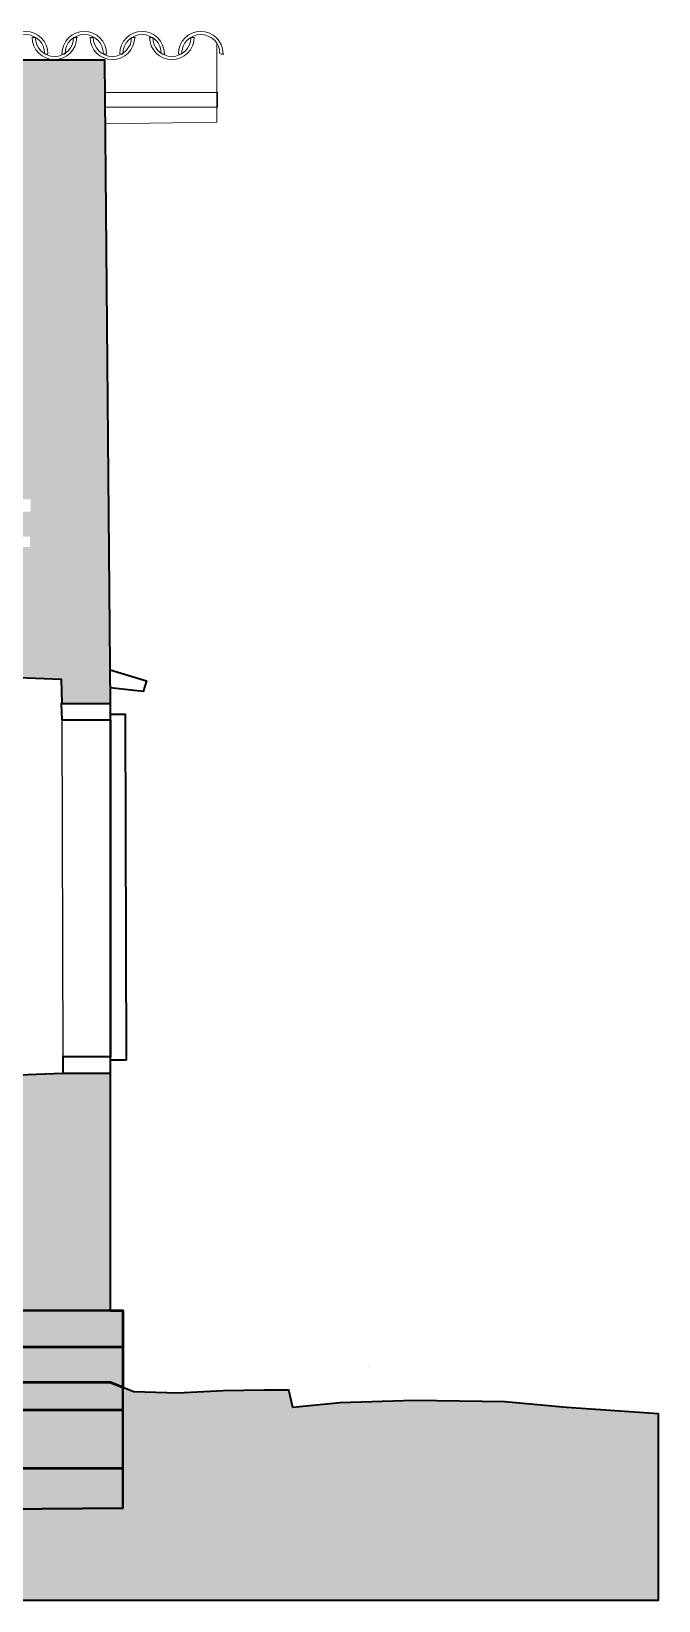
# Model space of a CAD drawing. Header units: millimetres. Extents: x 522330 to 539110, y -796875 to -790495.
# Drawn here: x 536563 to 539110, y -796875 to -790501 of the extents above; entities that cross this region are included whole.
import ezdxf

# ---------------------------------------------------------------- set-up
doc = ezdxf.new("R2010")
doc.units = ezdxf.units.MM
for name, color, linetype, lineweight in [('A-ALV-___-___-EXI', 250, 'Continuous', 35), ('A-BAS-___-___-EXI', 250, 'Continuous', 35), ('A-COB-___-___-EXI', 250, 'Continuous', 25), ('A-JAN-___-___-EXI', 250, 'Continuous', 25)]:
    doc.layers.add(name, color=color, linetype=linetype, lineweight=lineweight)

msp = doc.modelspace()

# ---------------------------------------------------------------- hatches: boundary and pattern name
at = {"layer": 'A-ALV-___-___-EXI'}
h = msp.add_hatch(color=11, dxfattribs=at)
h.paths.add_polyline_path([(536442.5, -795696.4), (536884.2, -795696.4), (536884.2, -794733.6), (536690.3, -794733.6), (536442.5, -794743.1), (536442.5, -795693.3)])
h.paths.add_polyline_path([(523051.7, -795674.2), (523493.4, -795674.2), (523477.5, -794733.6), (523258.2, -794679.6), (523051.7, -794679.6), (523051.7, -794983.5)])
h.paths.add_polyline_path([(523255.1, -793246.4), (523477.5, -793233.7), (523477.5, -792595), (523407.6, -792595), (523408.1, -792553.7), (523477.5, -792553.7), (523477.5, -792452), (523413.9, -792452), (523413.9, -792401.2), (523477.5, -792401.2), (523477.5, -790621.7), (523042.2, -790621.7), (523048.5, -793246.4)])
h.paths.add_polyline_path([(536687.2, -793230.6), (536884.2, -793230.6), (536861.9, -790618.5), (536480.6, -790618.5), (536480.6, -792401.2), (536560.1, -792401.2), (536560.1, -792452), (536455.2, -792452), (536455.2, -792553.7), (536556.9, -792553.7), (536556.9, -792595), (536442.5, -792595), (536442.5, -793122.5), (536684, -793132)])
h.paths.add_polyline_path([(531977.8, -793192.4), (532213, -793192.4), (532422.7, -793176.5), (532422.7, -792595), (532324.2, -792595), (532324.9, -792553.7), (532394.1, -792553.7), (532394.1, -792452), (532327.4, -792452), (532327.5, -792401.2), (532394.1, -792401.2), (532394.1, -790643.9), (531984.2, -790643.9), (531979.5, -792538.7)])
h.paths.add_polyline_path([(527970.8, -793182.9), (527970.8, -792595), (527865.9, -792595), (527865.9, -792553.7), (527869.1, -792553.7), (527869.1, -792404.4), (527935.8, -792404.4), (527929.4, -790643.9), (527548.1, -790643.9), (527532.2, -792401.2), (527593.2, -792401.2), (527592.6, -792452), (527541.8, -792452), (527541.8, -792553.7), (527602.1, -792553.7), (527602.1, -792595), (527532.2, -792595), (527532.2, -793170.2), (527726.1, -793182.9)])
at = {"layer": 'A-BAS-___-___-EXI', "transparency": 33554636}
msp.add_hatch(color=9, dxfattribs=at).paths.add_polyline_path([(527973.9, -796503.6), (527973.9, -796233.5), (528971.7, -796173.1), (529470.6, -796154), (530000.1, -796154.6), (530468.4, -796163.6), (531466.2, -796195.3), (531965.1, -796198.5), (531965.1, -796500.4), (532457.7, -796500.4), (532457.7, -796198.5), (532956.6, -796220.8), (533455.5, -796230.3), (533954.3, -796217.6), (534453.2, -796185.8), (535023.1, -796139.1), (535203.2, -796125.4), (535451, -796112.7), (535702.1, -796112.7), (535949.9, -796128.6), (536197.8, -796163.6), (536442.5, -796208), (536442.5, -796503.6), (536935, -796500.4), (536935, -795696.4), (536442.5, -795696.4), (536442.5, -795988.8), (532457.7, -795988.8), (532457.7, -795918.1), (532456.4, -795842.6), (532457.7, -795842.6), (532457.7, -795696.4), (531965.1, -795696.4), (531965.1, -795988.8), (527973.9, -795988.8), (527973.9, -795696.4), (527481.4, -795696.4), (527481.4, -795988.8), (523493.4, -795988.8), (523493.4, -795674.2), (523000.8, -795674.2), (523000.8, -796481.3), (523507, -796478.1), (523503.2, -796255.3), (523992.3, -796236.6), (524491.2, -796208), (524990.1, -796169.9), (525237.9, -796157.2), (525489, -796150.9), (525736.8, -796157.2), (525984.7, -796173.1), (526483.6, -796220.8), (526731.5, -796236.6), (526982.5, -796239.8), (527481.4, -796233.5), (527481.4, -796503.6), (527488.6, -796503.6)])
at = {"layer": 'A-BAS-___-___-EXI'}
msp.add_hatch(color=253, dxfattribs=at).paths.add_polyline_path([(530000.1, -796873.8), (539110.4, -796873.8), (539110.4, -796116.5), (538736.8, -796090.5), (538485.7, -796068.2), (538117.1, -796061.9), (537815.2, -796071.4), (537624.6, -796090.5), (537608.7, -796020.6), (537510.2, -796020.6), (537341.8, -796023.7), (537157.5, -796033.3), (536979.5, -796026.9), (536935, -796009.1), (536935, -796500.4), (536442.5, -796503.6), (536442.5, -796208), (536197.8, -796163.6), (535949.9, -796128.6), (535702.1, -796112.7), (535451, -796112.7), (535203.2, -796125.4), (534952.1, -796144.5), (534453.2, -796185.8), (533954.3, -796217.6), (533455.5, -796230.3), (532956.6, -796220.8), (532457.7, -796198.5), (532457.7, -796500.4), (531965.1, -796503.6), (531965.1, -796198.5), (531466.2, -796195.3), (530468.4, -796163.6), (529969.5, -796154), (529470.6, -796154), (528971.7, -796173.1), (527973.9, -796233.5), (527973.9, -796503.6), (527481.4, -796503.6), (527481.4, -796233.5), (526982.5, -796239.8), (526731.5, -796236.6), (526483.6, -796220.8), (525984.7, -796173.1), (525736.8, -796157.2), (525489, -796150.9), (525237.9, -796157.2), (524977.1, -796170.9), (524491.2, -796208), (523992.3, -796236.6), (523503.2, -796255.3), (523507, -796478.1), (523000.8, -796481.3), (523000.8, -795988.8), (522921.4, -796017.4), (522845.1, -796030.1), (522768.9, -796020.6), (522613.2, -796023.7), (522578.2, -796014.2), (522511.5, -796014.2), (522387.6, -795963.4), (522359, -795953.8), (522330.4, -795953.8), (522330.4, -796873.8), (527488.6, -796873.8)])

# ---------------------------------------------------------------- linework, layer by layer
at = {"layer": 'A-ALV-___-___-EXI'}
msp.add_lwpolyline([(536442.5, -792595), (536442.5, -793122.5), (536684, -793132), (536687.2, -793230.6), (536884.2, -793230.6), (536861.9, -790618.5), (536480.6, -790618.5), (536480.6, -792401.2)], dxfattribs=at)
at = {"layer": 'A-BAS-___-___-EXI', "color": 8, "lineweight": 50}
for p, q in [((536935, -795845.8), (536442.5, -795845.8)), ((536442.5, -796100), (536935, -796100)), ((536935, -796338.3), (536442.5, -796338.3))]:
    msp.add_line(p, q, dxfattribs=at)
at = {"layer": 'A-BAS-___-___-EXI', "color": 18, "lineweight": 9}
for p, q in [((537068.5, -796030.1), (537067.2, -796028.8)), ((537068.5, -796030.1), (537067.2, -796028.8)), ((537068.5, -796028.8), (537068.5, -796030.1)), ((537068.5, -796030.1), (537068.5, -796028.8)), ((537069.8, -796028.8), (537068.5, -796030.1))]:
    msp.add_line(p, q, dxfattribs=at)
at = {"layer": 'A-BAS-___-___-EXI'}
for p, q in [((537341.8, -796023.7), (537157.5, -796033.3)), ((537510.2, -796020.6), (537341.8, -796023.7)), ((538117.1, -796061.9), (537815.2, -796071.4)), ((538485.7, -796068.2), (538117.1, -796061.9)), ((538736.8, -796090.5), (538485.7, -796068.2))]:
    msp.add_line(p, q, dxfattribs=at)
at = {"layer": 'A-BAS-___-___-EXI', "color": 32, "lineweight": 9}
for p, q in [((537306.8, -796025.6), (537306.8, -796023.7)), ((537424.4, -796022.2), (537424.4, -796020.6)), ((538059.9, -796063.7), (538059.9, -796061.9)), ((536671.3, -796875.4), (536671.3, -796873.8)), ((536788.8, -796875.4), (536788.8, -796873.8)), ((536909.6, -796875.4), (536909.6, -796873.8)), ((537306.8, -796875.4), (537306.8, -796873.8)), ((537424.4, -796875.4), (537424.4, -796873.8)), ((537545.1, -796875.4), (537545.1, -796873.8)), ((537942.4, -796875.4), (537942.4, -796873.8)), ((538059.9, -796875.4), (538059.9, -796873.8)), ((538180.7, -796875.4), (538180.7, -796873.8)), ((538577.9, -796875.4), (538577.9, -796873.8)), ((538695.5, -796875.4), (538695.5, -796873.8)), ((538816.2, -796875.4), (538816.2, -796873.8))]:
    msp.add_line(p, q, dxfattribs=at)
at = {"layer": 'A-BAS-___-___-EXI'}
for points in [[(536197.8, -796163.6), (536442.5, -796208), (536442.5, -796503.6), (536935, -796500.4), (536935, -795696.4), (536442.5, -795696.4), (536884.2, -795696.4), (536884.2, -794733.6), (536690.3, -794733.6), (536442.5, -794743.1), (536442.5, -795693.3), (536442.5, -795696.4)], [(522613.2, -796023.7), (522578.2, -796014.2), (522511.5, -796014.2), (522387.6, -795963.4), (522359, -795953.8), (522330.4, -795953.8), (522330.4, -796873.8), (539110.4, -796873.8), (539110.4, -796116.5), (538736.8, -796090.5)], [(537157.5, -796033.3), (536979.5, -796026.9), (536935, -796009.1), (536935, -796500.4), (536442.5, -796503.6), (536442.5, -796208), (536197.8, -796163.6)], [(537815.2, -796071.4), (537624.6, -796090.5), (537608.7, -796020.6), (537510.2, -796020.6)]]:
    msp.add_lwpolyline(points, dxfattribs=at)
at = {"layer": 'A-BAS-___-___-EXI', "color": 8, "lineweight": 50, "flags": 128}
msp.add_lwpolyline([(536884.2, -795696.4), (536935, -795696.4), (536935, -796009.1), (536884.2, -795988.8), (532457.7, -795988.8), (531965.1, -795988.8), (527973.9, -795988.8)], dxfattribs=at)
at = {"layer": 'A-BAS-___-___-EXI', "color": 18, "lineweight": 9, "flags": 128}
msp.add_lwpolyline([(537932.8, -795928.4), (537932.8, -795928.4), (537932.8, -795928.4)], close=True, dxfattribs=at)
at = {"layer": 'A-COB-___-___-EXI', "color": 18, "lineweight": 9}
for p, q in [((536579.1, -790526.3), (536566.4, -790526.3)), ((536738, -790526.3), (536750.7, -790526.3)), ((536817.4, -790526.3), (536804.7, -790526.3)), ((536973.2, -790526.3), (536985.9, -790526.3)), ((537055.8, -790526.3), (537043.1, -790526.3)), ((537211.5, -790526.3), (537224.2, -790526.3)), ((536617.3, -790593.1), (536630, -790593.1)), ((536699.9, -790593.1), (536687.2, -790593.1)), ((536855.6, -790593.1), (536868.3, -790593.1)), ((536935, -790593.1), (536922.3, -790593.1)), ((537093.9, -790593.1), (537106.6, -790593.1)), ((537173.3, -790593.1), (537160.6, -790593.1)), ((537332.2, -790593.1), (537344.9, -790593.1))]:
    msp.add_line(p, q, dxfattribs=at)
at = {"layer": 'A-COB-___-___-EXI', "color": 18, "lineweight": 9, "flags": 128}
for points in [[(537316.3, -790548.6), (537316.3, -790869.5), (536865.1, -790875.9)], [(536863, -790748.8), (537319.5, -790748.8), (537319.5, -790809.2), (536863.6, -790809.2)]]:
    msp.add_lwpolyline(points, dxfattribs=at)
at = {"layer": 'A-COB-___-___-EXI', "color": 18, "lineweight": 9}
for points in [[(536630, -790591.5), (536630, -790541.5), (536589.4, -790500.9), (536539.4, -790500.9), (536489.4, -790500.9), (536448.8, -790541.5), (536448.8, -790591.5)], [(536617.3, -790591.5), (536617.3, -790548.5), (536582.4, -790513.6), (536539.4, -790513.6), (536496.4, -790513.6), (536461.5, -790548.5), (536461.5, -790591.5)], [(536566.4, -790524.8), (536566.4, -790574.8), (536607, -790615.3), (536657, -790615.3), (536707, -790615.3), (536747.5, -790574.8), (536747.5, -790524.8)], [(536579.1, -790524.8), (536579.1, -790567.8), (536614, -790602.6), (536657, -790602.6), (536700, -790602.6), (536734.8, -790567.8), (536734.8, -790524.8)], [(536868.3, -790591.5), (536868.3, -790541.5), (536827.7, -790500.9), (536777.7, -790500.9), (536727.7, -790500.9), (536687.2, -790541.5), (536687.2, -790591.5)], [(536855.6, -790591.5), (536855.6, -790548.5), (536820.7, -790513.6), (536777.7, -790513.6), (536734.7, -790513.6), (536699.9, -790548.5), (536699.9, -790591.5)], [(536801.6, -790524.8), (536801.6, -790574.8), (536842.1, -790615.3), (536892.1, -790615.3), (536942.1, -790615.3), (536982.7, -790574.8), (536982.7, -790524.8)], [(536814.3, -790524.8), (536814.3, -790567.8), (536849.1, -790602.6), (536892.1, -790602.6), (536935.1, -790602.6), (536970, -790567.8), (536970, -790524.8)], [(537103.4, -790591.5), (537103.4, -790541.5), (537062.9, -790500.9), (537012.9, -790500.9), (536962.9, -790500.9), (536922.3, -790541.5), (536922.3, -790591.5)], [(537090.7, -790591.5), (537090.7, -790548.5), (537055.9, -790513.6), (537012.9, -790513.6), (536969.9, -790513.6), (536935, -790548.5), (536935, -790591.5)], [(537043.1, -790524.8), (537043.1, -790574.8), (537083.6, -790615.3), (537133.6, -790615.3), (537183.6, -790615.3), (537224.2, -790574.8), (537224.2, -790524.8)], [(537055.8, -790524.8), (537055.8, -790567.8), (537090.6, -790602.6), (537133.6, -790602.6), (537176.6, -790602.6), (537211.5, -790567.8), (537211.5, -790524.8)], [(537341.8, -790591.5), (537341.8, -790541.5), (537301.2, -790500.9), (537251.2, -790500.9), (537201.2, -790500.9), (537160.6, -790541.5), (537160.6, -790591.5)], [(537329.1, -790591.5), (537329.1, -790548.5), (537294.2, -790513.6), (537251.2, -790513.6), (537208.2, -790513.6), (537173.3, -790548.5), (537173.3, -790591.5)]]:
    msp.add_open_spline(points, degree=3, knots=[0, 0, 0, 0, 1, 1, 1, 2, 2, 2, 2], dxfattribs=at)
at = {"layer": 'A-JAN-___-___-EXI', "color": 28, "lineweight": 35}
msp.add_line((536884.2, -793297.3), (536884.2, -793230.6), dxfattribs=at)
at = {"layer": 'A-JAN-___-___-EXI', "color": 248, "lineweight": 25}
msp.add_line((536687.2, -793297.3), (536690.3, -794666.9), dxfattribs=at)
at = {"layer": 'A-JAN-___-___-EXI', "color": 28, "lineweight": 35, "flags": 128}
for points in [[(536883, -793094.5), (537030.4, -793138.4), (537017.6, -793182.9), (536883.6, -793167.3)], [(536687.2, -793230.6), (536684, -793230.6), (536687.2, -793297.3), (536884.2, -793297.3), (536884.2, -794666.9)], [(536884.2, -794733.6), (536884.2, -794666.9), (536690.3, -794666.9), (536690.3, -794733.6)]]:
    msp.add_lwpolyline(points, dxfattribs=at)
msp.add_lwpolyline([(536947.7, -794679.6), (536884.2, -794679.6), (536884.2, -793275), (536944.6, -793275)], close=True, dxfattribs=at)

doc.saveas('drawing.dxf')
